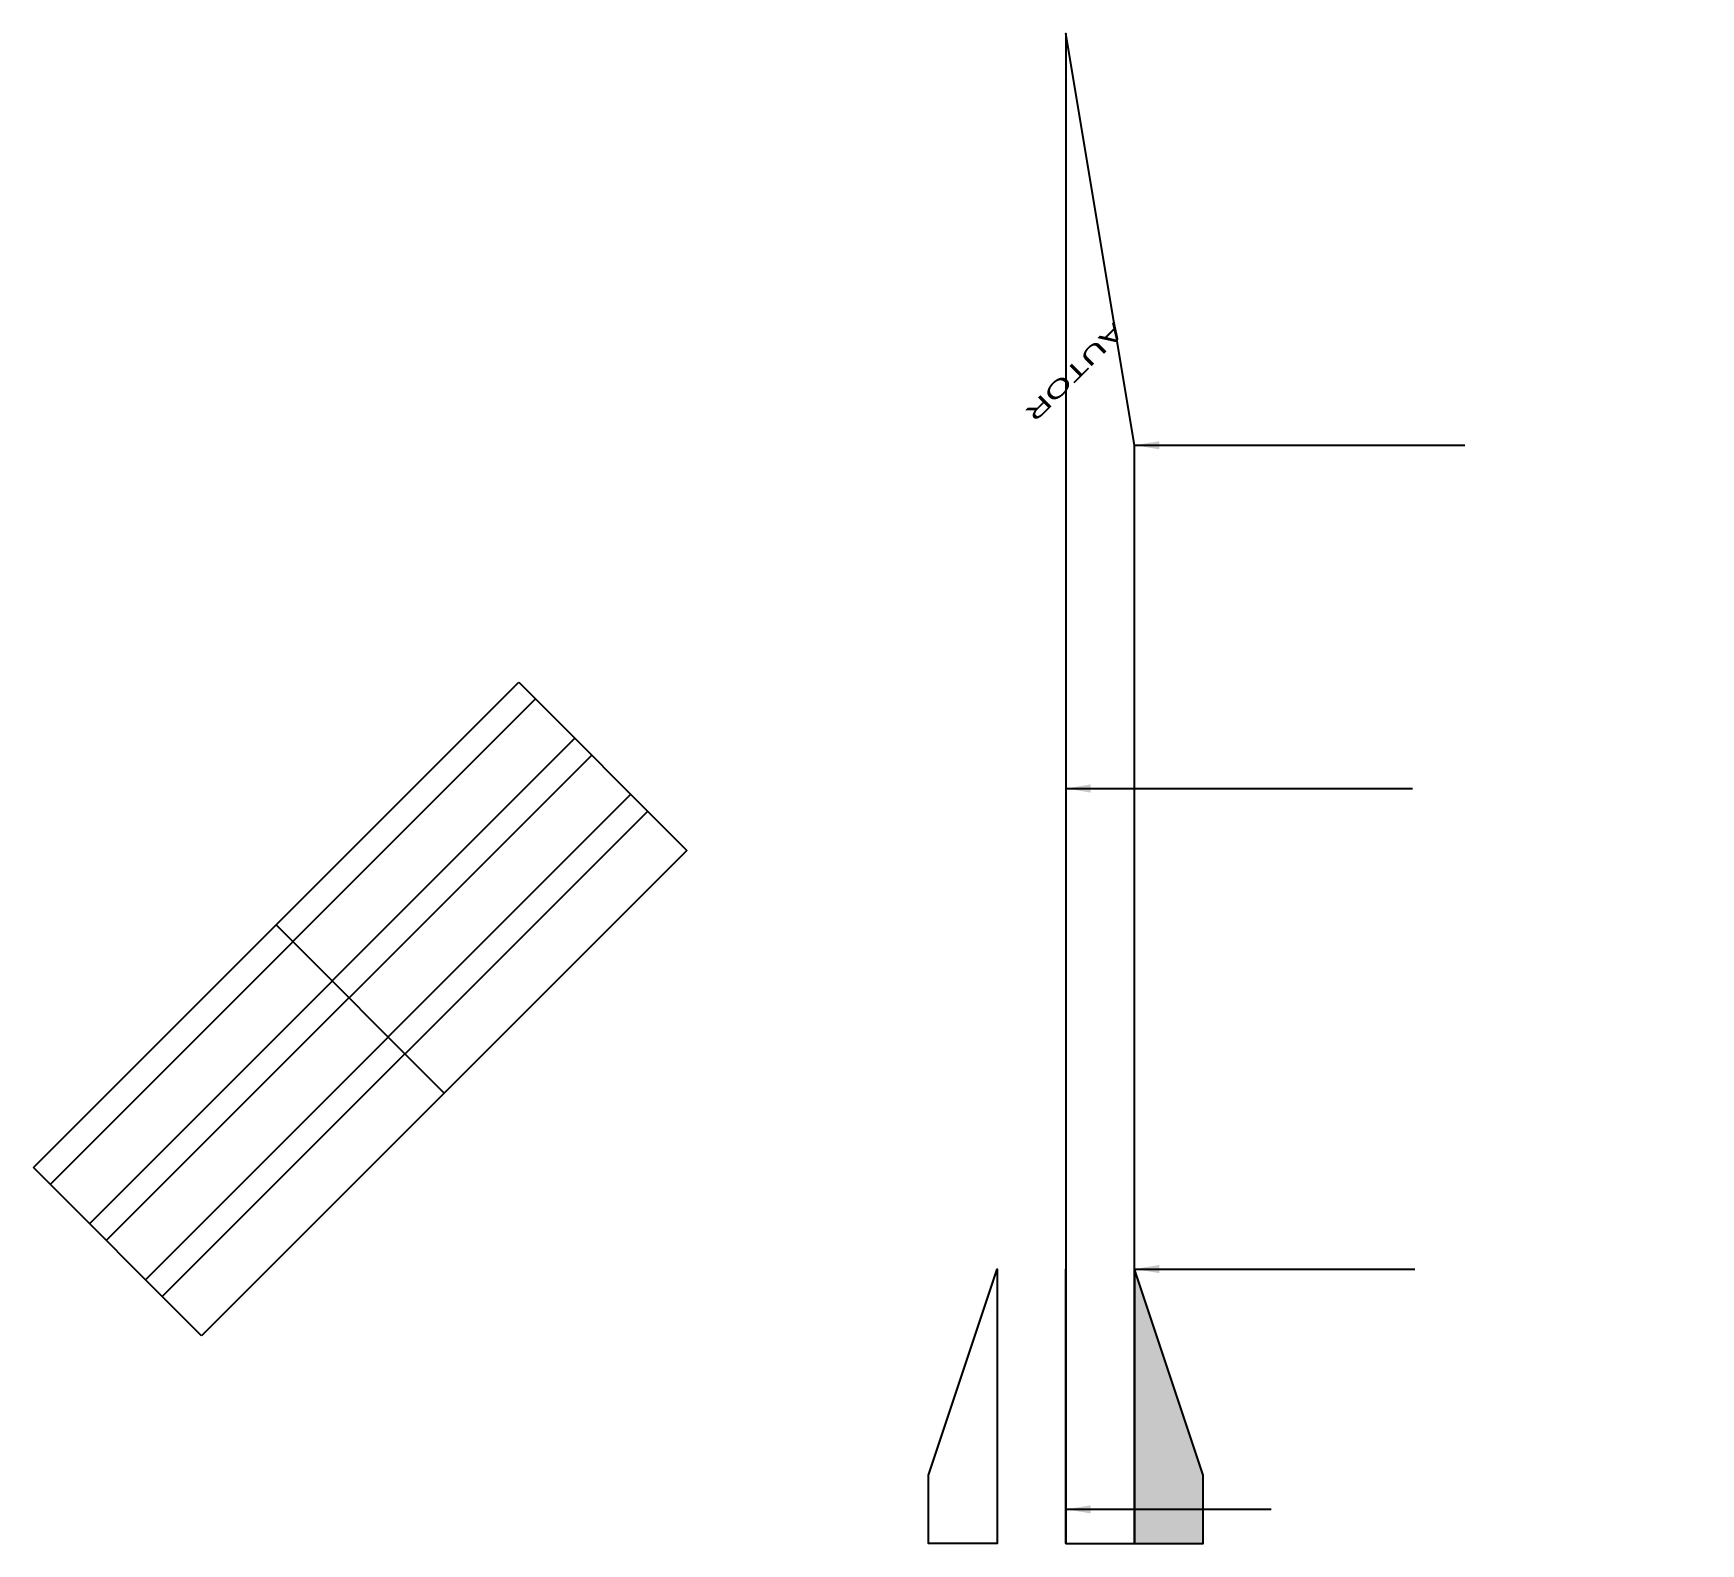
# Model space of a CAD drawing. Header units: inches. Extents: x -7.5 to 4.6, y 0 to 11.
import ezdxf
from ezdxf.enums import TextEntityAlignment as Align

# ---------------------------------------------------------------- set-up
doc = ezdxf.new("R2010")
doc.units = ezdxf.units.IN
doc.header["$MEASUREMENT"] = 0
doc.dimstyles.get("Standard").update_dxf_attribs({"dimtxt": 0.18, "dimasz": 0.18, "dimexe": 0.18, "dimexo": 0.0625, "dimgap": 0.09, "dimtad": 0, "dimtih": 1, "dimtoh": 1, "dimdec": 4, "dimzin": 0, "dimdsep": 46, "dimtxsty": 'Standard', "dimcen": 0.09, "dimadec": 0, "dimazin": 0, "dimtfac": 1, "dimtdec": 4, "dimtofl": 0, "dimtmove": 0, "dimatfit": 3, "dimfxl": 0, "dimtolj": 1, "dimtzin": 0, "dimarcsym": 0})

msp = doc.modelspace()

# ---------------------------------------------------------------- hatches: boundary and pattern name
at = {"extrusion": (-1, 0, 0)}
msp.add_hatch(color=256, dxfattribs=at).paths.add_polyline_path([(0, -0.5), (-2, -0.5), (-0.5, -1), (0, -1)])
at = {"extrusion": (1, 0, 0)}
msp.add_hatch(color=256, dxfattribs=at).paths.add_polyline_path([(0.5, 1), (0, 1), (0, 0.5), (2, 0.5)])
msp.add_hatch(color=256).paths.add_polyline_path([(0.5, 2), (0.5, 0), (1, 0), (1, 0.5)])

# ---------------------------------------------------------------- linework, layer by layer
at = {"extrusion": (-0.57735, 0.57735, 0.57735)}
for p, q in [((-7.519, 2.739, -1.658), (-3.984, 6.274, -1.658)), ((-3.984, 6.274, -1.658), (-2.759, 5.049, 0.792)), ((-7.397, 2.616, -1.413), (-3.861, 6.152, -1.413)), ((-3.575, 5.866, -0.841), (-7.111, 2.33, -0.841)), ((-3.453, 5.743, -0.596), (-6.989, 2.208, -0.596)), ((-3.167, 5.458, -0.025), (-6.703, 1.922, -0.025)), ((-3.045, 5.335, 0.22), (-6.58, 1.8, 0.22)), ((-2.759, 5.049, 0.792), (-6.294, 1.514, 0.792)), ((-4.527, 3.282, 0.792), (-5.751, 4.506, -1.658)), ((-6.294, 1.514, 0.792), (-7.519, 2.739, -1.658))]:
    msp.add_line(p, q, dxfattribs=at)
for points in [[(0, 0), (0.5, 0), (0.5, 8), (0, 11)], [(1, 0.5), (0.5, 2), (0.5, 0), (1, 0)]]:
    msp.add_lwpolyline(points, close=True)
at = {"extrusion": (2.83275e-16, 0, -1)}
msp.add_lwpolyline([(1, 0.5), (0.5, 2), (0.5, 0), (1, 0)], close=True, dxfattribs=at)
at = {"extrusion": (1, 0, 2.22045e-16)}
msp.add_lwpolyline([(0.5, -1), (2, -0.5), (0, -0.5), (0, -1)], close=True, dxfattribs=at)
at = {"extrusion": (-1, 0, -3.44505e-16)}
msp.add_lwpolyline([(-0.5, 1), (-2, 0.5), (0, 0.5), (0, 1)], close=True, dxfattribs=at)

# ---------------------------------------------------------------- texts
at = {"extrusion": (0, 1, 0), "char_height": 0.18, "attachment_point": 9, "text_direction": (-1, 0, 0)}
for s, insert in [('\\A1;Carga Útil', (3.052, 7.91, 0.962)), ('\\A1;Hidrogeno Líquido', (2.676, 5.5, 1.264)), ('\\A1;Oxígeno Líquido', (2.694, 2, 1.239))]:
    msp.add_mtext(s, dxfattribs=dict(at, insert=insert))
at = {"extrusion": (0, 1, 0), "insert": (2.518, 0.5, 2.139), "char_height": 0.2, "width": 2.5029, "attachment_point": 5, "text_direction": (-1, 0, 0)}
msp.add_mtext('Estos son los alerones', dxfattribs=at)
at = {"extrusion": (-0.57735, 0.57735, 0.57735)}
msp.add_attdef('AUTOR', text='cwilsonm', height=0.2, dxfattribs=at).set_placement((-6.081, -3.511, 4.965), align=Align.BOTTOM_CENTER)

# ---------------------------------------------------------------- leaders
for points in [[(0.5, 8), (1.491, 8, 1.146), (2.906, 8, 1.146)], [(0, 5.5), (0.826, 5.5, 1.341), (2.524, 5.5, 1.341)], [(0.5, 2), (1.345, 2, 1.239), (2.542, 2, 1.239)], [(0, 0.25, 1), (0.516, 0.25, 1.935), (1.495, 0.25, 1.935)]]:
    msp.add_leader(points, dimstyle='Standard', override={"dimgap": 0.09, "dimtad": 0})

doc.saveas('drawing.dxf')
